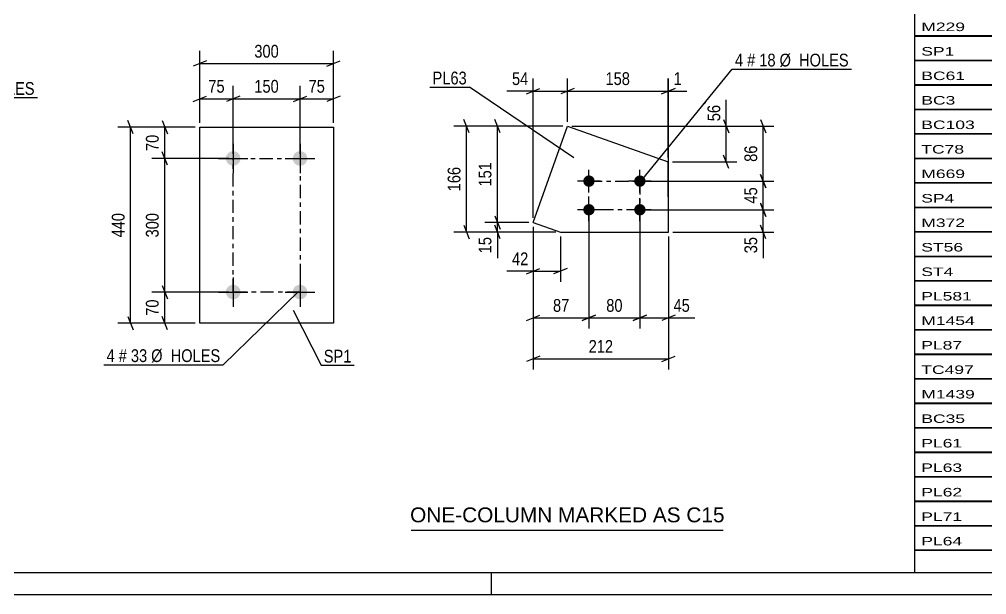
# Model space of a CAD drawing. Header units: millimetres. Extents: x 0 to 841, y 0 to 594.
# Drawn here: x 315 to 532.2, y 0 to 129.2 of the extents above; entities that cross this region are included whole.
import ezdxf

# ---------------------------------------------------------------- set-up
doc = ezdxf.new("R2010")
doc.units = ezdxf.units.MM
doc.linetypes.add('DXK_LINE_DOT3', pattern=[5.9187, 2.979, -0.9799, 0.9799, -0.9799])
doc.styles.add('Arial', font='arial.ttf', dxfattribs={"height": 0.2})
doc.styles.add('Arial Narrow', font='ARIALN.TTF', dxfattribs={"height": 0.2})

# ---------------------------------------------------------------- blocks, each defined once
blk = doc.blocks.new('Unknown-682348010-22620')
at = {"color": 5, "linetype": 'Continuous'}
for p, q in [((5, 5), (836, 5)), ((421, 0), (421, 5)), ((0, 0), (841, 0))]:
    blk.add_line(p, q, dxfattribs=at)
blk = doc.blocks.new('Part-682348010-26141 - 26140')
at = {"color": 2, "linetype": 'Continuous'}
for p, q in [((430.41, 83.59), (438.07, 105.2)), ((438.07, 105.2), (460.65, 97.19)), ((460.76, 81.44), (460.65, 97.19)), ((430.41, 83.59), (436.48, 81.44)), ((436.48, 81.44), (460.76, 81.44))]:
    blk.add_line(p, q, dxfattribs=at)
blk = doc.blocks.new('Bolt-682348010-26142 - 26140')
at = {"linetype": 'Continuous'}
for points in [[(441.62, 92.87, -1), (444.19, 92.87, -1)], [(453.05, 92.87, -1), (455.62, 92.87, -1)], [(441.62, 86.44, -1), (444.19, 86.44, -1)], [(453.05, 86.44, -1), (455.62, 86.44, -1)]]:
    blk.add_hatch(color=1, dxfattribs=at).paths.add_polyline_path(points)
at = {"color": 1, "linetype": 'Continuous'}
for p, q in [((442.9, 90.3), (442.9, 95.44)), ((454.33, 90.3), (454.33, 95.44)), ((445.48, 92.87), (440.33, 92.87)), ((456.9, 92.87), (451.76, 92.87)), ((442.9, 83.87), (442.9, 89.01)), ((454.33, 83.87), (454.33, 89.01)), ((445.48, 86.44), (440.33, 86.44)), ((456.9, 86.44), (451.76, 86.44))]:
    blk.add_line(p, q, dxfattribs=at)
blk = doc.blocks.new('Part-682348010-25975 - 25974')
at = {"color": 2, "linetype": 'Continuous'}
for p, q in [((355.55, 60.96), (355.55, 104.96)), ((355.55, 104.96), (385.55, 104.96)), ((385.55, 104.96), (385.55, 60.96)), ((385.55, 60.96), (355.55, 60.96))]:
    blk.add_line(p, q, dxfattribs=at)
blk = doc.blocks.new('Bolt-682348010-25976 - 25974')
at = {"linetype": 'Continuous'}
for points in [[(363.05, 99.61, -1), (363.05, 96.31, -1)], [(378.05, 99.61, -1), (378.05, 96.31, -1)], [(363.05, 69.61, -1), (363.05, 66.31, -1)], [(378.05, 69.61, -1), (378.05, 66.31, -1)]]:
    blk.add_hatch(color=1, dxfattribs=at).paths.add_polyline_path(points)
at = {"color": 1, "linetype": 'Continuous'}
for p, q in [((363.05, 101.26), (363.05, 94.66)), ((378.05, 101.26), (378.05, 94.66)), ((359.75, 97.96), (366.35, 97.96)), ((374.75, 97.96), (381.35, 97.96)), ((363.05, 71.26), (363.05, 64.66)), ((378.05, 71.26), (378.05, 64.66)), ((359.75, 67.96), (366.35, 67.96)), ((374.75, 67.96), (381.35, 67.96))]:
    blk.add_line(p, q, dxfattribs=at)
blk = doc.blocks.new('Rectangle-682348010-32318 - 26140')
at = {"color": 1, "linetype": 'DXK_LINE_DOT3'}
blk.add_lwpolyline([(442.9, 92.87), (454.33, 92.87), (454.33, 86.44), (442.9, 86.44), (442.9, 92.87)], close=True, dxfattribs=at)
blk = doc.blocks.new('Rectangle-682348010-32297 - 25974')
at = {"color": 1, "linetype": 'DXK_LINE_DOT3'}
blk.add_lwpolyline([(363.05, 97.96), (378.05, 97.96), (378.05, 67.96), (363.05, 67.96), (363.05, 97.96)], close=True, dxfattribs=at)
blk = doc.blocks.new('StraightDimension-682348010-32434 - 26140')
at = {"color": 7, "linetype": 'Continuous'}
for p, q in [((430.41, 84.59), (430.41, 115.95)), ((438.07, 106.2), (438.07, 115.95)), ((428.91, 112.5), (431.91, 113.7)), ((430.41, 113.1), (438.07, 113.1)), ((439.57, 113.7), (436.57, 112.5))]:
    blk.add_line(p, q, dxfattribs=at)
at = {"color": 0}
blk.add_wipeout([(429.88, 113.85), (429.88, 118.05), (425.03, 118.05), (425.03, 113.85)], dxfattribs=at)
at = {"color": 7, "linetype": 'Continuous'}
blk.add_line((430.41, 113.1), (424.5, 113.1), dxfattribs=at)
blk.add_line((430.41, 113.1), (424.5, 113.1), dxfattribs=at)
at = {"color": 3, "style": 'Arial Narrow'}
blk.add_text('54', height=2.863, dxfattribs=at).set_placement((425.63, 114.45))
blk = doc.blocks.new('StraightDimension-682348010-54427 - 26140')
at = {"color": 7, "linetype": 'Continuous'}
for p, q in [((481.41, 87.94), (482.61, 84.94)), ((455.33, 86.44), (484.41, 86.44)), ((482.01, 81.44), (482.01, 86.44)), ((482.61, 79.94), (481.41, 82.94)), ((461.76, 81.44), (484.41, 81.44))]:
    blk.add_line(p, q, dxfattribs=at)
at = {"color": 0}
blk.add_wipeout([(481.26, 80.91), (477.06, 80.91), (477.06, 76.06), (481.26, 76.06)], dxfattribs=at)
at = {"color": 7, "linetype": 'Continuous'}
blk.add_line((482.01, 81.44), (482.01, 75.53), dxfattribs=at)
blk.add_line((482.01, 81.44), (482.01, 75.53), dxfattribs=at)
at = {"color": 3, "style": 'Arial Narrow'}
blk.add_text('35', height=2.863, rotation=90.0002, dxfattribs=at).set_placement((480.66, 76.66))
blk = doc.blocks.new('StraightDimension-682348010-32432 - 26140')
at = {"color": 7, "linetype": 'Continuous'}
for p, q in [((460.65, 98.19), (460.65, 115.95)), ((460.76, 82.44), (460.76, 115.95)), ((459.15, 112.5), (462.15, 113.7)), ((462.26, 113.7), (459.26, 112.5)), ((460.65, 113.1), (460.76, 113.1))]:
    blk.add_line(p, q, dxfattribs=at)
at = {"color": 0}
blk.add_wipeout([(464.31, 113.85), (464.31, 118.05), (461.29, 118.05), (461.29, 113.85)], dxfattribs=at)
at = {"color": 7, "linetype": 'Continuous'}
blk.add_line((460.76, 113.1), (464.84, 113.1), dxfattribs=at)
blk.add_line((460.76, 113.1), (464.84, 113.1), dxfattribs=at)
at = {"color": 3, "style": 'Arial Narrow'}
blk.add_text('1', height=2.86, dxfattribs=at).set_placement((461.89, 114.45))
blk = doc.blocks.new('StraightDimension-682348010-32417 - 26140')
at = {"color": 7, "linetype": 'Continuous'}
for p, q in [((473.13, 106.7), (474.33, 103.7)), ((439.07, 105.2), (476.13, 105.2)), ((473.73, 97.19), (473.73, 105.2)), ((474.33, 95.69), (473.13, 98.69)), ((461.65, 97.19), (476.13, 97.19))]:
    blk.add_line(p, q, dxfattribs=at)
at = {"color": 0}
blk.add_wipeout([(472.98, 110.58), (468.78, 110.58), (468.78, 105.72), (472.98, 105.72)], dxfattribs=at)
at = {"color": 7, "linetype": 'Continuous'}
blk.add_line((473.73, 105.2), (473.73, 111.1), dxfattribs=at)
blk.add_line((473.73, 105.2), (473.73, 111.1), dxfattribs=at)
at = {"color": 3, "style": 'Arial Narrow'}
blk.add_text('56', height=2.863, rotation=90.0002, dxfattribs=at).set_placement((472.38, 106.32))
blk = doc.blocks.new('StraightDimension-682348010-32329 - 26140')
at = {"color": 7, "linetype": 'Continuous'}
for p, q in [((430.41, 82.59), (430.41, 50.56)), ((460.76, 80.44), (460.76, 50.56)), ((431.91, 53.56), (428.91, 52.36)), ((430.41, 52.96), (460.76, 52.96)), ((459.26, 52.36), (462.26, 53.56))]:
    blk.add_line(p, q, dxfattribs=at)
at = {"color": 0}
blk.add_wipeout([(448.93, 53.71), (448.93, 57.91), (442.24, 57.91), (442.24, 53.71)], dxfattribs=at)
at = {"color": 3, "style": 'Arial Narrow'}
blk.add_text('212', height=2.863, dxfattribs=at).set_placement((442.84, 54.31))
blk = doc.blocks.new('StraightDimension-682348010-32433 - 26140')
at = {"color": 7, "linetype": 'Continuous'}
for p, q in [((438.07, 106.2), (438.07, 115.95)), ((460.65, 98.19), (460.65, 115.95)), ((439.57, 113.7), (436.57, 112.5)), ((438.07, 113.1), (460.65, 113.1)), ((459.15, 112.5), (462.15, 113.7))]:
    blk.add_line(p, q, dxfattribs=at)
at = {"color": 0}
blk.add_wipeout([(452.7, 113.85), (452.7, 118.05), (446.02, 118.05), (446.02, 113.85)], dxfattribs=at)
at = {"color": 3, "style": 'Arial Narrow'}
blk.add_text('158', height=2.863, dxfattribs=at).set_placement((446.62, 114.45))
blk = doc.blocks.new('StraightDimension-682348010-32451 - 26140')
at = {"color": 7, "linetype": 'Continuous'}
for p, q in [((422.95, 103.7), (421.75, 106.7)), ((437.07, 105.2), (419.5, 105.2)), ((422.35, 83.59), (422.35, 105.2)), ((421.75, 85.09), (422.95, 82.09)), ((429.41, 83.59), (419.5, 83.59))]:
    blk.add_line(p, q, dxfattribs=at)
at = {"color": 0}
blk.add_wipeout([(421.6, 97.74), (417.4, 97.74), (417.4, 91.05), (421.6, 91.05)], dxfattribs=at)
at = {"color": 3, "style": 'Arial Narrow'}
blk.add_text('151', height=2.863, rotation=90.0002, dxfattribs=at).set_placement((421, 91.65))
blk = doc.blocks.new('StraightDimension-682348010-54470 - 26140')
at = {"color": 7, "linetype": 'Continuous'}
for p, q in [((442.9, 85.44), (442.9, 59.77)), ((430.41, 82.59), (430.41, 59.77)), ((428.91, 61.57), (431.91, 62.77)), ((430.41, 62.17), (442.9, 62.17)), ((444.4, 62.77), (441.4, 61.57))]:
    blk.add_line(p, q, dxfattribs=at)
at = {"color": 0}
blk.add_wipeout([(439.09, 62.92), (439.09, 67.12), (434.23, 67.12), (434.23, 62.92)], dxfattribs=at)
at = {"color": 3, "style": 'Arial Narrow'}
blk.add_text('87', height=2.863, dxfattribs=at).set_placement((434.83, 63.52))
blk = doc.blocks.new('StraightDimension-682348010-32452 - 26140')
at = {"color": 7, "linetype": 'Continuous'}
for p, q in [((421.75, 85.09), (422.95, 82.09)), ((429.41, 83.59), (419.5, 83.59)), ((422.95, 79.94), (421.75, 82.94)), ((422.35, 81.44), (422.35, 83.59)), ((435.48, 81.44), (419.5, 81.44))]:
    blk.add_line(p, q, dxfattribs=at)
at = {"color": 0}
blk.add_wipeout([(421.6, 80.91), (417.4, 80.91), (417.4, 76.06), (421.6, 76.06)], dxfattribs=at)
at = {"color": 7, "linetype": 'Continuous'}
blk.add_line((422.35, 81.44), (422.35, 75.53), dxfattribs=at)
blk.add_line((422.35, 81.44), (422.35, 75.53), dxfattribs=at)
at = {"color": 3, "style": 'Arial Narrow'}
blk.add_text('15', height=2.863, rotation=90.0002, dxfattribs=at).set_placement((421, 76.66))
blk = doc.blocks.new('StraightDimension-682348010-32462 - 26140')
at = {"color": 7, "linetype": 'Continuous'}
for p, q in [((416, 103.7), (414.8, 106.7)), ((437.07, 105.2), (412.55, 105.2)), ((415.4, 81.44), (415.4, 105.2)), ((414.8, 82.94), (416, 79.94)), ((435.48, 81.44), (412.55, 81.44))]:
    blk.add_line(p, q, dxfattribs=at)
at = {"color": 0}
blk.add_wipeout([(414.65, 96.66), (410.45, 96.66), (410.45, 89.98), (414.65, 89.98)], dxfattribs=at)
at = {"color": 3, "style": 'Arial Narrow'}
blk.add_text('166', height=2.863, rotation=90.0002, dxfattribs=at).set_placement((414.05, 90.58))
blk = doc.blocks.new('StraightDimension-682348010-54425 - 26140')
at = {"color": 7, "linetype": 'Continuous'}
for p, q in [((481.41, 106.7), (482.61, 103.7)), ((439.07, 105.2), (484.41, 105.2)), ((482.01, 92.87), (482.01, 105.2)), ((482.61, 91.37), (481.41, 94.37)), ((455.33, 92.87), (484.41, 92.87))]:
    blk.add_line(p, q, dxfattribs=at)
at = {"color": 0}
blk.add_wipeout([(481.26, 101.46), (477.06, 101.46), (477.06, 96.6), (481.26, 96.6)], dxfattribs=at)
at = {"color": 3, "style": 'Arial Narrow'}
blk.add_text('86', height=2.863, rotation=90.0002, dxfattribs=at).set_placement((480.66, 97.2))
blk = doc.blocks.new('StraightDimension-682348010-54426 - 26140')
at = {"color": 7, "linetype": 'Continuous'}
for p, q in [((481.41, 94.37), (482.61, 91.37)), ((455.33, 92.87), (484.41, 92.87)), ((482.01, 86.44), (482.01, 92.87)), ((482.61, 84.94), (481.41, 87.94)), ((455.33, 86.44), (484.41, 86.44))]:
    blk.add_line(p, q, dxfattribs=at)
at = {"color": 0}
blk.add_wipeout([(481.26, 92.08), (477.06, 92.08), (477.06, 87.23), (481.26, 87.23)], dxfattribs=at)
at = {"color": 3, "style": 'Arial Narrow'}
blk.add_text('45', height=2.863, rotation=90.0002, dxfattribs=at).set_placement((480.66, 87.83))
blk = doc.blocks.new('StraightDimension-682348010-54468 - 26140')
at = {"color": 7, "linetype": 'Continuous'}
for p, q in [((454.33, 85.44), (454.33, 59.77)), ((460.76, 80.44), (460.76, 59.77)), ((452.83, 61.57), (455.83, 62.77)), ((454.33, 62.17), (460.76, 62.17)), ((462.26, 62.77), (459.26, 61.57))]:
    blk.add_line(p, q, dxfattribs=at)
at = {"color": 0}
blk.add_wipeout([(466.14, 62.92), (466.14, 67.12), (461.29, 67.12), (461.29, 62.92)], dxfattribs=at)
at = {"color": 7, "linetype": 'Continuous'}
blk.add_line((460.76, 62.17), (466.67, 62.17), dxfattribs=at)
blk.add_line((460.76, 62.17), (466.67, 62.17), dxfattribs=at)
at = {"color": 3, "style": 'Arial Narrow'}
blk.add_text('45', height=2.863, dxfattribs=at).set_placement((461.89, 63.52))
blk = doc.blocks.new('StraightDimension-682348010-54469 - 26140')
at = {"color": 7, "linetype": 'Continuous'}
for p, q in [((442.9, 85.44), (442.9, 59.77)), ((454.33, 85.44), (454.33, 59.77)), ((441.4, 61.57), (444.4, 62.77)), ((442.9, 62.17), (454.33, 62.17)), ((455.83, 62.77), (452.83, 61.57))]:
    blk.add_line(p, q, dxfattribs=at)
at = {"color": 0}
blk.add_wipeout([(451.05, 62.92), (451.05, 67.12), (446.19, 67.12), (446.19, 62.92)], dxfattribs=at)
at = {"color": 3, "style": 'Arial Narrow'}
blk.add_text('80', height=2.863, dxfattribs=at).set_placement((446.79, 63.52))
blk = doc.blocks.new('StraightDimension-682348010-54533 - 26140')
at = {"color": 7, "linetype": 'Continuous'}
for p, q in [((430.41, 82.59), (430.41, 70.24)), ((436.48, 80.44), (436.48, 70.24)), ((428.91, 72.04), (431.91, 73.24)), ((430.41, 72.64), (436.48, 72.64)), ((437.98, 73.24), (434.98, 72.04))]:
    blk.add_line(p, q, dxfattribs=at)
at = {"color": 0}
blk.add_wipeout([(429.88, 73.39), (429.88, 77.59), (425.03, 77.59), (425.03, 73.39)], dxfattribs=at)
at = {"color": 7, "linetype": 'Continuous'}
blk.add_line((430.41, 72.64), (424.5, 72.64), dxfattribs=at)
blk.add_line((430.41, 72.64), (424.5, 72.64), dxfattribs=at)
at = {"color": 3, "style": 'Arial Narrow'}
blk.add_text('42', height=2.863, dxfattribs=at).set_placement((425.63, 73.99))
blk = doc.blocks.new('StraightDimension-682348010-26410 - 25974')
at = {"color": 7, "linetype": 'Continuous'}
for p, q in [((340.62, 103.46), (339.42, 106.46)), ((354.55, 104.96), (337.17, 104.96)), ((340.02, 60.96), (340.02, 104.96)), ((354.55, 60.96), (337.17, 60.96)), ((339.42, 62.46), (340.62, 59.46))]:
    blk.add_line(p, q, dxfattribs=at)
at = {"color": 0}
blk.add_wipeout([(339.27, 86.3), (335.07, 86.3), (335.07, 79.62), (339.27, 79.62)], dxfattribs=at)
at = {"color": 3, "style": 'Arial Narrow'}
blk.add_text('440', height=2.863, rotation=90.0002, dxfattribs=at).set_placement((338.67, 80.22))
blk = doc.blocks.new('StraightDimension-682348010-26399 - 25974')
at = {"color": 7, "linetype": 'Continuous'}
for p, q in [((362.05, 97.96), (344.82, 97.96)), ((348.27, 96.46), (347.07, 99.46)), ((347.67, 67.96), (347.67, 97.96)), ((362.05, 67.96), (344.82, 67.96)), ((347.07, 69.46), (348.27, 66.46))]:
    blk.add_line(p, q, dxfattribs=at)
at = {"color": 0}
blk.add_wipeout([(346.92, 86.3), (342.72, 86.3), (342.72, 79.62), (346.92, 79.62)], dxfattribs=at)
at = {"color": 3, "style": 'Arial Narrow'}
blk.add_text('300', height=2.863, rotation=90.0002, dxfattribs=at).set_placement((346.32, 80.22))
blk = doc.blocks.new('StraightDimension-682348010-26398 - 25974')
at = {"color": 7, "linetype": 'Continuous'}
for p, q in [((347.07, 106.46), (348.27, 103.46)), ((354.55, 104.96), (344.82, 104.96)), ((347.67, 97.96), (347.67, 104.96)), ((362.05, 97.96), (344.82, 97.96)), ((348.27, 96.46), (347.07, 99.46))]:
    blk.add_line(p, q, dxfattribs=at)
at = {"color": 0}
blk.add_wipeout([(346.92, 103.89), (342.72, 103.89), (342.72, 99.03), (346.92, 99.03)], dxfattribs=at)
at = {"color": 3, "style": 'Arial Narrow'}
blk.add_text('70', height=2.863, rotation=90.0002, dxfattribs=at).set_placement((346.32, 99.63))
blk = doc.blocks.new('StraightDimension-682348010-26400 - 25974')
at = {"color": 7, "linetype": 'Continuous'}
for p, q in [((362.05, 67.96), (344.82, 67.96)), ((347.07, 69.46), (348.27, 66.46)), ((347.67, 60.96), (347.67, 67.96)), ((354.55, 60.96), (344.82, 60.96)), ((348.27, 59.46), (347.07, 62.46))]:
    blk.add_line(p, q, dxfattribs=at)
at = {"color": 0}
blk.add_wipeout([(346.92, 66.89), (342.72, 66.89), (342.72, 62.03), (346.92, 62.03)], dxfattribs=at)
at = {"color": 3, "style": 'Arial Narrow'}
blk.add_text('70', height=2.863, rotation=90.0002, dxfattribs=at).set_placement((346.32, 62.63))
blk = doc.blocks.new('StraightDimension-682348010-26414 - 25974')
at = {"color": 7, "linetype": 'Continuous'}
for p, q in [((378.05, 98.96), (378.05, 114.23)), ((385.55, 105.96), (385.55, 114.23)), ((376.55, 110.78), (379.55, 111.98)), ((378.05, 111.38), (385.55, 111.38)), ((387.05, 111.98), (384.05, 110.78))]:
    blk.add_line(p, q, dxfattribs=at)
at = {"color": 0}
blk.add_wipeout([(384.22, 112.13), (384.22, 116.33), (379.37, 116.33), (379.37, 112.13)], dxfattribs=at)
at = {"color": 3, "style": 'Arial Narrow'}
blk.add_text('75', height=2.863, dxfattribs=at).set_placement((379.97, 112.73))
blk = doc.blocks.new('StraightDimension-682348010-26415 - 25974')
at = {"color": 7, "linetype": 'Continuous'}
for p, q in [((363.05, 98.96), (363.05, 114.23)), ((378.05, 98.96), (378.05, 114.23)), ((364.55, 111.98), (361.55, 110.78)), ((363.05, 111.38), (378.05, 111.38)), ((376.55, 110.78), (379.55, 111.98))]:
    blk.add_line(p, q, dxfattribs=at)
at = {"color": 0}
blk.add_wipeout([(373.89, 112.13), (373.89, 116.33), (367.2, 116.33), (367.2, 112.13)], dxfattribs=at)
at = {"color": 3, "style": 'Arial Narrow'}
blk.add_text('150', height=2.863, dxfattribs=at).set_placement((367.8, 112.73))
blk = doc.blocks.new('StraightDimension-682348010-26416 - 25974')
at = {"color": 7, "linetype": 'Continuous'}
for p, q in [((355.55, 105.96), (355.55, 114.23)), ((363.05, 98.96), (363.05, 114.23)), ((354.05, 110.78), (357.05, 111.98)), ((355.55, 111.38), (363.05, 111.38)), ((364.55, 111.98), (361.55, 110.78))]:
    blk.add_line(p, q, dxfattribs=at)
at = {"color": 0}
blk.add_wipeout([(361.72, 112.13), (361.72, 116.33), (356.87, 116.33), (356.87, 112.13)], dxfattribs=at)
at = {"color": 3, "style": 'Arial Narrow'}
blk.add_text('75', height=2.863, dxfattribs=at).set_placement((357.47, 112.73))
blk = doc.blocks.new('StraightDimension-682348010-26426 - 25974')
at = {"color": 7, "linetype": 'Continuous'}
for p, q in [((355.55, 105.96), (355.55, 122.1)), ((385.55, 105.96), (385.55, 122.1)), ((357.05, 119.85), (354.05, 118.65)), ((384.05, 118.65), (387.05, 119.85)), ((355.55, 119.25), (385.55, 119.25))]:
    blk.add_line(p, q, dxfattribs=at)
at = {"color": 0}
blk.add_wipeout([(373.89, 120), (373.89, 124.2), (367.2, 124.2), (367.2, 120)], dxfattribs=at)
at = {"color": 3, "style": 'Arial Narrow'}
blk.add_text('300', height=2.863, dxfattribs=at).set_placement((367.8, 120.6))
blk = doc.blocks.new('Unknown-682348010-54981')
at = {"color": 7, "linetype": 'Continuous'}
for p, q in [((516, 185.25), (676, 185.25)), ((516, 174), (516, 185.25)), ((676, 185.25), (676, 174)), ((516, 174), (676, 174)), ((516, 174), (516, 169)), ((676, 174), (676, 169)), ((516, 169), (676, 169)), ((516, 169), (516, 164)), ((540, 169), (540, 164)), ((575.5, 169), (575.5, 164)), ((601.5, 169), (601.5, 164)), ((614.5, 169), (614.5, 164)), ((632, 169), (632, 164)), ((654, 169), (654, 164)), ((676, 169), (676, 164)), ((516, 164), (676, 164)), ((516, 163.95), (516, 158.55)), ((516, 163.95), (676, 163.95)), ((540, 164), (540, 158.5)), ((575.5, 164), (575.5, 158.5)), ((601.5, 164), (601.5, 158.5)), ((614.5, 164), (614.5, 158.5)), ((632, 164), (632, 158.5)), ((654, 164), (654, 158.5)), ((676, 163.95), (676, 158.55)), ((516, 158.55), (676, 158.55)), ((540, 158.5), (540, 153)), ((575.5, 158.5), (575.5, 153)), ((601.5, 158.5), (601.5, 153)), ((614.5, 158.5), (614.5, 153)), ((632, 158.5), (632, 153)), ((654, 158.5), (654, 153)), ((516, 158.45), (516, 153.05)), ((516, 158.45), (676, 158.45)), ((676, 158.45), (676, 153.05)), ((516, 153.05), (676, 153.05)), ((516, 152.95), (516, 147.55)), ((516, 152.95), (676, 152.95)), ((540, 153), (540, 147.5)), ((575.5, 153), (575.5, 147.5)), ((601.5, 153), (601.5, 147.5)), ((614.5, 153), (614.5, 147.5)), ((632, 153), (632, 147.5)), ((654, 153), (654, 147.5)), ((676, 152.95), (676, 147.55)), ((516, 147.55), (676, 147.55)), ((516, 147.45), (516, 142.05)), ((516, 147.45), (676, 147.45)), ((540, 147.5), (540, 142)), ((575.5, 147.5), (575.5, 142)), ((601.5, 147.5), (601.5, 142)), ((614.5, 147.5), (614.5, 142)), ((632, 147.5), (632, 142)), ((654, 147.5), (654, 142)), ((676, 147.45), (676, 142.05)), ((516, 142.05), (676, 142.05)), ((516, 141.95), (516, 136.55)), ((516, 141.95), (676, 141.95)), ((540, 142), (540, 136.5)), ((575.5, 142), (575.5, 136.5)), ((601.5, 142), (601.5, 136.5)), ((614.5, 142), (614.5, 136.5)), ((632, 142), (632, 136.5)), ((654, 142), (654, 136.5)), ((676, 141.95), (676, 136.55)), ((516, 136.55), (676, 136.55)), ((516, 136.45), (516, 131.05)), ((516, 136.45), (676, 136.45)), ((540, 136.5), (540, 131)), ((575.5, 136.5), (575.5, 131)), ((601.5, 136.5), (601.5, 131)), ((614.5, 136.5), (614.5, 131)), ((632, 136.5), (632, 131)), ((654, 136.5), (654, 131)), ((676, 136.45), (676, 131.05)), ((516, 131.05), (676, 131.05)), ((516, 130.95), (516, 125.55)), ((516, 130.95), (676, 130.95)), ((540, 131), (540, 125.5)), ((575.5, 131), (575.5, 125.5)), ((601.5, 131), (601.5, 125.5)), ((614.5, 131), (614.5, 125.5)), ((632, 131), (632, 125.5)), ((654, 131), (654, 125.5)), ((676, 130.95), (676, 125.55)), ((516, 125.55), (676, 125.55)), ((516, 125.45), (516, 120.05)), ((516, 125.45), (676, 125.45)), ((540, 125.5), (540, 120)), ((575.5, 125.5), (575.5, 120)), ((601.5, 125.5), (601.5, 120)), ((614.5, 125.5), (614.5, 120)), ((632, 125.5), (632, 120)), ((654, 125.5), (654, 120)), ((676, 125.45), (676, 120.05)), ((516, 120.05), (676, 120.05)), ((516, 119.95), (516, 114.55)), ((516, 119.95), (676, 119.95)), ((540, 120), (540, 114.5)), ((575.5, 120), (575.5, 114.5)), ((601.5, 120), (601.5, 114.5)), ((614.5, 120), (614.5, 114.5)), ((632, 120), (632, 114.5)), ((654, 120), (654, 114.5)), ((676, 119.95), (676, 114.55)), ((516, 114.55), (676, 114.55)), ((516, 114.45), (516, 109.05)), ((516, 114.45), (676, 114.45)), ((540, 114.5), (540, 109)), ((575.5, 114.5), (575.5, 109)), ((601.5, 114.5), (601.5, 109)), ((614.5, 114.5), (614.5, 109)), ((632, 114.5), (632, 109)), ((654, 114.5), (654, 109)), ((676, 114.45), (676, 109.05)), ((516, 109.05), (676, 109.05)), ((516, 108.95), (516, 103.55)), ((516, 108.95), (676, 108.95)), ((540, 109), (540, 103.5)), ((575.5, 109), (575.5, 103.5)), ((601.5, 109), (601.5, 103.5)), ((614.5, 109), (614.5, 103.5)), ((632, 109), (632, 103.5)), ((654, 109), (654, 103.5)), ((676, 108.95), (676, 103.55)), ((516, 103.55), (676, 103.55)), ((516, 103.45), (516, 98.05)), ((516, 103.45), (676, 103.45)), ((540, 103.5), (540, 98)), ((575.5, 103.5), (575.5, 98)), ((601.5, 103.5), (601.5, 98)), ((614.5, 103.5), (614.5, 98)), ((632, 103.5), (632, 98)), ((654, 103.5), (654, 98)), ((676, 103.45), (676, 98.05)), ((516, 98.05), (676, 98.05)), ((516, 97.95), (516, 92.55)), ((516, 97.95), (676, 97.95)), ((540, 98), (540, 92.5)), ((575.5, 98), (575.5, 92.5)), ((601.5, 98), (601.5, 92.5)), ((614.5, 98), (614.5, 92.5)), ((632, 98), (632, 92.5)), ((654, 98), (654, 92.5)), ((676, 97.95), (676, 92.55)), ((516, 92.55), (676, 92.55)), ((516, 92.45), (516, 87.05)), ((516, 92.45), (676, 92.45)), ((540, 92.5), (540, 87)), ((575.5, 92.5), (575.5, 87)), ((601.5, 92.5), (601.5, 87)), ((614.5, 92.5), (614.5, 87)), ((632, 92.5), (632, 87)), ((654, 92.5), (654, 87)), ((676, 92.45), (676, 87.05)), ((516, 87.05), (676, 87.05)), ((516, 86.95), (516, 81.55)), ((516, 86.95), (676, 86.95)), ((540, 87), (540, 81.5)), ((575.5, 87), (575.5, 81.5)), ((601.5, 87), (601.5, 81.5)), ((614.5, 87), (614.5, 81.5)), ((632, 87), (632, 81.5)), ((654, 87), (654, 81.5)), ((676, 86.95), (676, 81.55)), ((516, 81.55), (676, 81.55)), ((516, 81.45), (516, 76.05)), ((516, 81.45), (676, 81.45)), ((540, 81.5), (540, 76)), ((575.5, 81.5), (575.5, 76)), ((601.5, 81.5), (601.5, 76)), ((614.5, 81.5), (614.5, 76)), ((632, 81.5), (632, 76)), ((654, 81.5), (654, 76)), ((676, 81.45), (676, 76.05)), ((516, 76.05), (676, 76.05)), ((540, 76), (540, 70.5)), ((575.5, 76), (575.5, 70.5)), ((601.5, 76), (601.5, 70.5)), ((614.5, 76), (614.5, 70.5)), ((632, 76), (632, 70.5)), ((654, 76), (654, 70.5)), ((516, 75.95), (516, 70.55)), ((516, 75.95), (676, 75.95)), ((676, 75.95), (676, 70.55)), ((516, 70.55), (676, 70.55)), ((516, 70.45), (516, 65.05)), ((516, 70.45), (676, 70.45)), ((540, 70.5), (540, 65)), ((575.5, 70.5), (575.5, 65)), ((601.5, 70.5), (601.5, 65)), ((614.5, 70.5), (614.5, 65)), ((632, 70.5), (632, 65)), ((654, 70.5), (654, 65)), ((676, 70.45), (676, 65.05)), ((516, 65.05), (676, 65.05)), ((516, 64.95), (516, 59.55)), ((516, 64.95), (676, 64.95)), ((540, 65), (540, 59.5)), ((575.5, 65), (575.5, 59.5)), ((601.5, 65), (601.5, 59.5)), ((614.5, 65), (614.5, 59.5)), ((632, 65), (632, 59.5)), ((654, 65), (654, 59.5)), ((676, 64.95), (676, 59.55)), ((516, 59.55), (676, 59.55)), ((516, 59.45), (516, 54.05)), ((516, 59.45), (676, 59.45)), ((540, 59.5), (540, 54)), ((575.5, 59.5), (575.5, 54)), ((601.5, 59.5), (601.5, 54)), ((614.5, 59.5), (614.5, 54)), ((632, 59.5), (632, 54)), ((654, 59.5), (654, 54)), ((676, 59.45), (676, 54.05)), ((516, 54.05), (676, 54.05)), ((516, 53.95), (516, 48.55)), ((516, 53.95), (676, 53.95)), ((540, 54), (540, 48.5)), ((575.5, 54), (575.5, 48.5)), ((601.5, 54), (601.5, 48.5)), ((614.5, 54), (614.5, 48.5)), ((632, 54), (632, 48.5)), ((654, 54), (654, 48.5)), ((676, 53.95), (676, 48.55)), ((516, 48.55), (676, 48.55)), ((516, 48.45), (516, 43.05)), ((516, 48.45), (676, 48.45)), ((540, 48.5), (540, 43)), ((575.5, 48.5), (575.5, 43)), ((601.5, 48.5), (601.5, 43)), ((614.5, 48.5), (614.5, 43)), ((632, 48.5), (632, 43)), ((654, 48.5), (654, 43)), ((676, 48.45), (676, 43.05)), ((516, 43.05), (676, 43.05)), ((516, 42.95), (516, 37.55)), ((516, 42.95), (676, 42.95)), ((540, 43), (540, 37.5)), ((575.5, 43), (575.5, 37.5)), ((601.5, 43), (601.5, 37.5)), ((614.5, 43), (614.5, 37.5)), ((632, 43), (632, 37.5)), ((654, 43), (654, 37.5)), ((676, 42.95), (676, 37.55)), ((516, 37.55), (676, 37.55)), ((516, 37.45), (516, 32.05)), ((516, 37.45), (676, 37.45)), ((540, 37.5), (540, 32)), ((575.5, 37.5), (575.5, 32)), ((601.5, 37.5), (601.5, 32)), ((614.5, 37.5), (614.5, 32)), ((632, 37.5), (632, 32)), ((654, 37.5), (654, 32)), ((676, 37.45), (676, 32.05)), ((516, 32.05), (676, 32.05)), ((516, 31.95), (516, 26.55)), ((516, 31.95), (676, 31.95)), ((540, 32), (540, 26.5)), ((575.5, 32), (575.5, 26.5)), ((601.5, 32), (601.5, 26.5)), ((614.5, 32), (614.5, 26.5)), ((632, 32), (632, 26.5)), ((654, 32), (654, 26.5)), ((676, 31.95), (676, 26.55)), ((516, 26.55), (676, 26.55)), ((516, 26.45), (516, 21.05)), ((516, 26.45), (676, 26.45)), ((540, 26.5), (540, 21)), ((575.5, 26.5), (575.5, 21)), ((601.5, 26.5), (601.5, 21)), ((614.5, 26.5), (614.5, 21)), ((632, 26.5), (632, 21)), ((654, 26.5), (654, 21)), ((676, 26.45), (676, 21.05)), ((516, 21.05), (676, 21.05)), ((516, 20.95), (516, 15.55)), ((516, 20.95), (676, 20.95)), ((540, 21), (540, 15.5)), ((575.5, 21), (575.5, 15.5)), ((601.5, 21), (601.5, 15.5)), ((614.5, 21), (614.5, 15.5)), ((632, 21), (632, 15.5)), ((654, 21), (654, 15.5)), ((676, 20.95), (676, 15.55)), ((516, 15.55), (676, 15.55)), ((516, 15.45), (516, 10.05)), ((516, 15.45), (676, 15.45)), ((540, 15.5), (540, 10)), ((575.5, 15.5), (575.5, 10)), ((601.5, 15.5), (601.5, 10)), ((614.5, 15.5), (614.5, 10)), ((632, 15.5), (632, 10)), ((654, 15.5), (654, 10)), ((676, 15.45), (676, 10.05)), ((516, 10.05), (676, 10.05)), ((516, 10), (676, 10)), ((516, 10), (516, 5)), ((632, 10), (632, 5)), ((654, 10), (654, 5)), ((676, 10), (676, 5)), ((516, 5), (676, 5))]:
    blk.add_line(p, q, dxfattribs=at)
at = {"color": 7, "style": 'Arial Narrow'}
for s, height, width, p in [('GENERAL NOTES & WELD DETAILS :', 2.8633, 1.4, (517.15, 177.56)), ('REFER TYP DRAWING TYP-01', 1.9089, 1.6, (600.7, 177.66)), ("MATERIAL LIST FOR ASSEMBLY MK'D", 1.9089, 1.6, (517.15, 170.06)), ('C15', 1.909, 1.794707, (612.2, 169.97)), ('1', 1.91, 1.794707, (638.08, 170.06)), ('No. Required', 1.9089, 1.6, (647.41, 170.06)), ('Mark', 1.909, 1.7, (517.34, 165)), ('Profile', 1.909, 1.7, (550.41, 165)), ('Material', 1.909, 1.7, (580.54, 165.06)), ('No.', 1.909, 1.7, (605.5, 165.06)), ('Length', 1.909, 1.7, (616, 165.06)), ('Area', 1.909, 1.7, (638.5, 165.06)), ('Weight', 1.909, 1.7, (658, 165.06))]:
    blk.add_text(s, height=height, dxfattribs=dict(at, width=width)).set_placement(p)
at = {"color": 7, "linetype": 'Continuous', "style": 'Arial Narrow'}
for s, height, width, p in [('C15', 1.909, 1.794707, (517.5, 159.56)), ('SHS500*20', 1.909, 1.794707, (542, 159.56)), ('E350', 1.909, 1.794707, (581.74, 159.56)), ('1', 1.91, 1.794707, (605.86, 159.56)), ('8291', 1.909, 1.794707, (618.58, 159.56)), ('16.6', 1.909, 1.794707, (640.13, 159.56)), ('2499.2', 1.909, 1.794707, (656.77, 159.56)), ('BP6', 1.909, 1.794707, (517.5, 154.06)), ('PL25*800', 1.909, 1.794707, (542, 154.06)), ('E350', 1.909, 1.794707, (581.74, 154.06)), ('1', 1.91, 1.794707, (605.86, 154.06)), ('800', 1.909, 1.794707, (620.77, 154.06)), ('1.3', 1.909, 1.794707, (642.32, 154.06)), ('116.8', 1.909, 1.794707, (658.96, 154.06)), ('TC14', 1.909, 1.794707, (517.5, 148.56)), ('RHS300*200*12', 1.9089, 1.794707, (542, 148.56)), ('E350', 1.909, 1.794707, (581.74, 148.56)), ('1', 1.91, 1.794707, (605.86, 148.56)), ('1077', 1.909, 1.794707, (618.58, 148.56)), ('1.1', 1.909, 1.794707, (642.32, 148.56)), ('96.6', 1.909, 1.794707, (661.14, 148.56)), ('TC139', 1.909, 1.794707, (517.5, 143.06)), ('RHS300*200*12', 1.9089, 1.794707, (542, 143.06)), ('E350', 1.909, 1.794707, (581.74, 143.06)), ('1', 1.91, 1.794707, (605.86, 143.06)), ('1073', 1.909, 1.794707, (618.58, 143.06)), ('1.1', 1.909, 1.794707, (642.32, 143.06)), ('96.2', 1.909, 1.794707, (661.14, 143.06)), ('SP2', 1.909, 1.794707, (517.5, 137.56)), ('PL25*440', 1.909, 1.794707, (542, 137.56)), ('E350', 1.909, 1.794707, (581.74, 137.56)), ('2', 1.91, 1.794707, (605.86, 137.56)), ('540', 1.909, 1.794707, (620.77, 137.56)), ('0.5', 1.909, 1.794707, (642.32, 137.56)), ('93.3', 1.909, 1.794707, (661.14, 137.56)), ('M371', 1.909, 1.794707, (517.5, 132.06)), ('SHS100*6', 1.909, 1.794707, (542, 132.06)), ('E350', 1.909, 1.794707, (581.74, 132.06)), ('1', 1.91, 1.794707, (605.86, 132.06)), ('4240', 1.909, 1.794707, (618.58, 132.06)), ('1.7', 1.909, 1.794707, (642.32, 132.06)), ('73.1', 1.909, 1.794707, (661.14, 132.06)), ('M229', 1.909, 1.794707, (517.5, 126.56)), ('SHS100*6', 1.909, 1.794707, (542, 126.56)), ('E350', 1.909, 1.794707, (581.74, 126.56)), ('1', 1.91, 1.794707, (605.86, 126.56)), ('3466', 1.909, 1.794707, (618.58, 126.56)), ('1.3', 1.909, 1.794707, (642.32, 126.56)), ('59.2', 1.909, 1.794707, (661.14, 126.56)), ('SP1', 1.909, 1.794707, (517.5, 121.06)), ('PL25*300', 1.909, 1.794707, (542, 121.06)), ('E350', 1.909, 1.794707, (581.74, 121.06)), ('2', 1.91, 1.794707, (605.86, 121.06)), ('440', 1.909, 1.794707, (620.77, 121.06)), ('0.3', 1.909, 1.794707, (642.32, 121.06)), ('51.8', 1.909, 1.794707, (661.14, 121.06)), ('BC61', 1.909, 1.794707, (517.5, 115.56)), ('SHS132*6', 1.909, 1.794707, (542, 115.56)), ('E350', 1.909, 1.794707, (581.74, 115.56)), ('1', 1.91, 1.794707, (605.86, 115.56)), ('1964', 1.909, 1.794707, (618.58, 115.56)), ('1.0', 1.909, 1.794707, (642.32, 115.56)), ('45.4', 1.909, 1.794707, (661.14, 115.56)), ('BC3', 1.909, 1.794707, (517.5, 110.06)), ('RHS300*200*12', 1.9089, 1.794707, (542, 110.06)), ('E350', 1.909, 1.794707, (581.74, 110.06)), ('1', 1.91, 1.794707, (605.86, 110.06)), ('476', 1.909, 1.794707, (620.77, 110.06)), ('0.5', 1.909, 1.794707, (642.32, 110.06)), ('42.7', 1.909, 1.794707, (661.14, 110.06)), ('BC103', 1.909, 1.794707, (517.5, 104.56)), ('RHS300*200*12', 1.9089, 1.794707, (542, 104.56)), ('E350', 1.909, 1.794707, (581.74, 104.56)), ('1', 1.91, 1.794707, (605.86, 104.56)), ('474', 1.909, 1.794707, (620.77, 104.56)), ('0.5', 1.909, 1.794707, (642.32, 104.56)), ('42.5', 1.909, 1.794707, (661.14, 104.56)), ('TC78', 1.909, 1.794707, (517.5, 99.06)), ('SHS100*6', 1.909, 1.794707, (542, 99.06)), ('E350', 1.909, 1.794707, (581.74, 99.06)), ('1', 1.91, 1.794707, (605.86, 99.06)), ('2005', 1.909, 1.794707, (618.58, 99.06)), ('0.8', 1.909, 1.794707, (642.32, 99.06)), ('33.9', 1.909, 1.794707, (661.14, 99.06)), ('M669', 1.909, 1.794707, (517.5, 93.56)), ('SHS100*6', 1.909, 1.794707, (542, 93.56)), ('E350', 1.909, 1.794707, (581.74, 93.56)), ('1', 1.91, 1.794707, (605.86, 93.56)), ('1549', 1.909, 1.794707, (618.58, 93.56)), ('0.6', 1.909, 1.794707, (642.32, 93.56)), ('26.6', 1.909, 1.794707, (661.14, 93.56)), ('SP4', 1.909, 1.794707, (517.5, 88.06)), ('PL16*325', 1.909, 1.794707, (542, 88.06)), ('E350', 1.909, 1.794707, (581.74, 88.06)), ('2', 1.91, 1.794707, (605.86, 88.06)), ('325', 1.909, 1.794707, (620.77, 88.06)), ('0.2', 1.909, 1.794707, (642.32, 88.06)), ('26.5', 1.909, 1.794707, (661.14, 88.06)), ('M372', 1.909, 1.794707, (517.5, 82.56)), ('SHS100*6', 1.909, 1.794707, (542, 82.56)), ('E350', 1.909, 1.794707, (581.74, 82.56)), ('1', 1.91, 1.794707, (605.86, 82.56)), ('1518', 1.909, 1.794707, (618.58, 82.56)), ('0.6', 1.909, 1.794707, (642.32, 82.56)), ('25.7', 1.909, 1.794707, (661.14, 82.56)), ('ST56', 1.909, 1.794707, (517.5, 77.06)), ('PL25*150', 1.909, 1.794707, (542, 77.06)), ('E350', 1.909, 1.794707, (581.74, 77.06)), ('8', 1.91, 1.794707, (605.86, 77.06)), ('150', 1.909, 1.794707, (620.77, 77.06)), ('0.0', 1.909, 1.794707, (642.32, 77.06)), ('21.7', 1.909, 1.794707, (661.14, 77.06)), ('ST4', 1.909, 1.794707, (517.5, 71.56)), ('PL12*120', 1.909, 1.794707, (542, 71.56)), ('E350', 1.909, 1.794707, (581.74, 71.56)), ('32', 1.909, 1.794707, (604.76, 71.56)), ('120', 1.909, 1.794707, (620.77, 71.56)), ('0.0', 1.909, 1.794707, (642.32, 71.56)), ('21.4', 1.909, 1.794707, (661.14, 71.56)), ('PL581', 1.909, 1.794707, (517.5, 66.06)), ('PL12*300', 1.909, 1.794707, (542, 66.06)), ('E350', 1.909, 1.794707, (581.74, 66.06)), ('2', 1.91, 1.794707, (605.86, 66.06)), ('310', 1.909, 1.794707, (620.77, 66.06)), ('0.2', 1.909, 1.794707, (642.32, 66.06)), ('17.5', 1.909, 1.794707, (661.14, 66.06)), ('M1454', 1.909, 1.794707, (517.5, 60.56)), ('RHS100*100*6', 1.9089, 1.794707, (542, 60.56)), ('E350', 1.909, 1.794707, (581.74, 60.56)), ('2', 1.91, 1.794707, (605.86, 60.56)), ('366', 1.909, 1.794707, (620.77, 60.56)), ('0.1', 1.909, 1.794707, (642.32, 60.56)), ('13.0', 1.909, 1.794707, (661.14, 60.56)), ('PL87', 1.909, 1.794707, (517.5, 55.06)), ('PL6*490', 1.909, 1.794707, (542, 55.06)), ('E350', 1.909, 1.794707, (581.74, 55.06)), ('1', 1.91, 1.794707, (605.86, 55.06)), ('490', 1.909, 1.794707, (620.77, 55.06)), ('0.5', 1.909, 1.794707, (642.32, 55.06)), ('11.3', 1.909, 1.794707, (661.14, 55.06)), ('TC497', 1.909, 1.794707, (517.5, 49.56)), ('SHS100*8', 1.909, 1.794707, (542, 49.56)), ('E350', 1.909, 1.794707, (581.74, 49.56)), ('1', 1.91, 1.794707, (605.86, 49.56)), ('420', 1.909, 1.794707, (620.77, 49.56)), ('0.2', 1.909, 1.794707, (642.32, 49.56)), ('9.3', 1.909, 1.794707, (663.33, 49.56)), ('M1439', 1.909, 1.794707, (517.5, 44.06)), ('RHS100*100*6', 1.9089, 1.794707, (542, 44.06)), ('E350', 1.909, 1.794707, (581.74, 44.06)), ('1', 1.91, 1.794707, (605.86, 44.06)), ('390', 1.909, 1.794707, (620.77, 44.06)), ('0.2', 1.909, 1.794707, (642.32, 44.06)), ('6.9', 1.909, 1.794707, (663.33, 44.06)), ('BC35', 1.909, 1.794707, (517.5, 38.56)), ('SHS132*6', 1.909, 1.794707, (542, 38.56)), ('E350', 1.909, 1.794707, (581.74, 38.56)), ('1', 1.91, 1.794707, (605.86, 38.56)), ('300', 1.909, 1.794707, (620.77, 38.56)), ('0.1', 1.909, 1.794707, (642.32, 38.56)), ('6.6', 1.909, 1.794707, (663.33, 38.56)), ('PL61', 1.909, 1.794707, (517.5, 33.06)), ('PL12*170', 1.909, 1.794707, (542, 33.06)), ('E350', 1.909, 1.794707, (581.74, 33.06)), ('1', 1.91, 1.794707, (605.86, 33.06)), ('206', 1.909, 1.794707, (620.77, 33.06)), ('0.1', 1.909, 1.794707, (642.32, 33.06)), ('2.6', 1.909, 1.794707, (663.33, 33.06)), ('PL63', 1.909, 1.794707, (517.5, 27.56)), ('PL12*166', 1.909, 1.794707, (542, 27.56)), ('E350', 1.909, 1.794707, (581.74, 27.56)), ('1', 1.91, 1.794707, (605.86, 27.56)), ('212', 1.909, 1.794707, (620.77, 27.56)), ('0.1', 1.909, 1.794707, (642.32, 27.56)), ('2.5', 1.909, 1.794707, (663.33, 27.56)), ('PL62', 1.909, 1.794707, (517.5, 22.06)), ('PL10*120', 1.909, 1.794707, (542, 22.06)), ('E350', 1.909, 1.794707, (581.74, 22.06)), ('1', 1.91, 1.794707, (605.86, 22.06)), ('167', 1.909, 1.794707, (620.77, 22.06)), ('0.0', 1.909, 1.794707, (642.32, 22.06)), ('1.6', 1.909, 1.794707, (663.33, 22.06)), ('PL71', 1.909, 1.794707, (517.5, 16.56)), ('PL8*152', 1.909, 1.794707, (542, 16.56)), ('E350', 1.909, 1.794707, (581.74, 16.56)), ('1', 1.91, 1.794707, (605.86, 16.56)), ('167', 1.909, 1.794707, (620.77, 16.56)), ('0.1', 1.909, 1.794707, (642.32, 16.56)), ('1.6', 1.909, 1.794707, (663.33, 16.56)), ('PL64', 1.909, 1.794707, (517.5, 11.06)), ('PL10*120', 1.909, 1.794707, (542, 11.06)), ('E350', 1.909, 1.794707, (581.74, 11.06)), ('1', 1.91, 1.794707, (605.86, 11.06)), ('160', 1.909, 1.794707, (620.77, 11.06)), ('0.0', 1.909, 1.794707, (642.32, 11.06)), ('1.5', 1.909, 1.794707, (663.33, 11.06)), ('Total', 1.909, 1.7, (618.33, 6.5)), ('31.9', 1.909, 1.794707, (639.64, 6.5)), ('3446.8', 1.909, 1.794707, (656.77, 6.5))]:
    blk.add_text(s, height=height, dxfattribs=dict(at, width=width)).set_placement(p)
blk = doc.blocks.new('Unknown-682348010-54982')
at = {"color": 7, "linetype": 'Continuous'}
blk.add_line((403, 14.5), (473, 14.5), dxfattribs=at)
at = {"color": 7, "style": 'Arial'}
blk.add_text('ONE-COLUMN MARKED AS C15', height=3.3428, dxfattribs=at).set_placement((402.76, 16.25))
blk = doc.blocks.new('Mark-682348010-32468 - 26140')
at = {"color": 0}
blk.add_wipeout([(477.51, 118.62), (477.51, 121.62), (475.68, 121.62), (475.68, 118.62)], dxfattribs=at)
blk.add_wipeout([(477.51, 118.62), (477.51, 121.62), (475.68, 121.62), (475.68, 118.62)], dxfattribs=at)
at = {"color": 7, "linetype": 'Continuous'}
blk.add_line((454.72, 93.01), (475.08, 118.02), dxfattribs=at)
at = {"color": 0}
blk.add_wipeout([(480.24, 118.62), (480.24, 121.62), (478.41, 121.62), (478.41, 118.62)], dxfattribs=at)
blk.add_wipeout([(480.24, 118.62), (480.24, 121.62), (478.41, 121.62), (478.41, 118.62)], dxfattribs=at)
at = {"color": 3, "style": 'Arial Narrow'}
blk.add_text('4', height=2.86, dxfattribs=at).set_placement((475.68, 118.62))
at = {"color": 0}
blk.add_wipeout([(484.79, 118.62), (484.79, 121.62), (481.14, 121.62), (481.14, 118.62)], dxfattribs=at)
blk.add_wipeout([(484.79, 118.62), (484.79, 121.62), (481.14, 121.62), (481.14, 118.62)], dxfattribs=at)
at = {"color": 3, "style": 'Arial Narrow'}
blk.add_text('#', height=2.86, dxfattribs=at).set_placement((478.41, 118.62))
at = {"color": 0}
blk.add_wipeout([(501.22, 118.62), (501.22, 121.62), (485.69, 121.62), (485.69, 118.62)], dxfattribs=at)
blk.add_wipeout([(501.22, 118.62), (501.22, 121.62), (485.69, 121.62), (485.69, 118.62)], dxfattribs=at)
at = {"color": 7, "linetype": 'Continuous'}
blk.add_line((475.08, 118.02), (501.82, 118.02), dxfattribs=at)
at = {"color": 3, "style": 'Arial Narrow'}
for s, p in [('Ø  HOLES', (485.69, 118.62)), ('18', (481.14, 118.62))]:
    blk.add_text(s, height=2.863, dxfattribs=at).set_placement(p)
blk = doc.blocks.new('Mark-682348010-32488 - 26140')
at = {"color": 0}
blk.add_wipeout([(415.48, 114.59), (415.48, 117.59), (407.8, 117.59), (407.8, 114.59)], dxfattribs=at)
blk.add_wipeout([(415.48, 114.59), (415.48, 117.59), (407.8, 117.59), (407.8, 114.59)], dxfattribs=at)
at = {"color": 30, "linetype": 'Continuous'}
for p in [(407.2, 113.99), (439.48, 98.09)]:
    blk.add_line(p, (416.08, 113.99), dxfattribs=at)
at = {"color": 3, "style": 'Arial Narrow'}
blk.add_text('PL63', height=2.863, dxfattribs=at).set_placement((407.8, 114.59))
blk = doc.blocks.new('Mark-682348010-26790 - 25974')
at = {"color": 0}
blk.add_wipeout([(389.59, 52.13), (389.59, 55.13), (383.38, 55.13), (383.38, 52.13)], dxfattribs=at)
blk.add_wipeout([(389.59, 52.13), (389.59, 55.13), (383.38, 55.13), (383.38, 52.13)], dxfattribs=at)
at = {"color": 30, "linetype": 'Continuous'}
for p, q in [((376.49, 63.89), (382.78, 51.53)), ((382.78, 51.53), (390.19, 51.53))]:
    blk.add_line(p, q, dxfattribs=at)
at = {"color": 3, "style": 'Arial Narrow'}
blk.add_text('SP1', height=2.863, dxfattribs=at).set_placement((383.38, 52.13))
blk = doc.blocks.new('Mark-682348010-26793 - 25974')
at = {"color": 0}
blk.add_wipeout([(336.46, 52.24), (336.46, 55.24), (334.63, 55.24), (334.63, 52.24)], dxfattribs=at)
blk.add_wipeout([(336.46, 52.24), (336.46, 55.24), (334.63, 55.24), (334.63, 52.24)], dxfattribs=at)
blk.add_wipeout([(339.19, 52.24), (339.19, 55.24), (337.36, 55.24), (337.36, 52.24)], dxfattribs=at)
blk.add_wipeout([(339.19, 52.24), (339.19, 55.24), (337.36, 55.24), (337.36, 52.24)], dxfattribs=at)
at = {"color": 3, "style": 'Arial Narrow'}
blk.add_text('4', height=2.86, dxfattribs=at).set_placement((334.63, 52.24))
at = {"color": 0}
blk.add_wipeout([(343.74, 52.24), (343.74, 55.24), (340.09, 55.24), (340.09, 52.24)], dxfattribs=at)
blk.add_wipeout([(343.74, 52.24), (343.74, 55.24), (340.09, 55.24), (340.09, 52.24)], dxfattribs=at)
at = {"color": 3, "style": 'Arial Narrow'}
blk.add_text('#', height=2.86, dxfattribs=at).set_placement((337.36, 52.24))
at = {"color": 0}
blk.add_wipeout([(360.17, 52.24), (360.17, 55.24), (344.64, 55.24), (344.64, 52.24)], dxfattribs=at)
blk.add_wipeout([(360.17, 52.24), (360.17, 55.24), (344.64, 55.24), (344.64, 52.24)], dxfattribs=at)
at = {"color": 7, "linetype": 'Continuous'}
for p in [(377.67, 68.07), (334.03, 51.64)]:
    blk.add_line(p, (360.77, 51.64), dxfattribs=at)
at = {"color": 3, "style": 'Arial Narrow'}
for s, p in [('33', (340.09, 52.24)), ('Ø  HOLES', (344.64, 52.24))]:
    blk.add_text(s, height=2.863, dxfattribs=at).set_placement(p)
blk = doc.blocks.new('Mark-682348010-26810 - 26028')
at = {"color": 0}
blk.add_wipeout([(294.78, 112.24), (294.78, 115.24), (292.96, 115.24), (292.96, 112.24)], dxfattribs=at)
blk.add_wipeout([(294.78, 112.24), (294.78, 115.24), (292.96, 115.24), (292.96, 112.24)], dxfattribs=at)
at = {"color": 7, "linetype": 'Continuous'}
blk.add_line((286.09, 100.92), (292.36, 111.64), dxfattribs=at)
at = {"color": 0}
blk.add_wipeout([(297.51, 112.24), (297.51, 115.24), (295.68, 115.24), (295.68, 112.24)], dxfattribs=at)
blk.add_wipeout([(297.51, 112.24), (297.51, 115.24), (295.68, 115.24), (295.68, 112.24)], dxfattribs=at)
at = {"color": 3, "style": 'Arial Narrow'}
blk.add_text('8', height=2.86, dxfattribs=at).set_placement((292.96, 112.24))
at = {"color": 0}
blk.add_wipeout([(302.07, 112.24), (302.07, 115.24), (298.41, 115.24), (298.41, 112.24)], dxfattribs=at)
blk.add_wipeout([(302.07, 112.24), (302.07, 115.24), (298.41, 115.24), (298.41, 112.24)], dxfattribs=at)
at = {"color": 3, "style": 'Arial Narrow'}
blk.add_text('#', height=2.86, dxfattribs=at).set_placement((295.68, 112.24))
at = {"color": 0}
blk.add_wipeout([(318.5, 112.24), (318.5, 115.24), (302.97, 115.24), (302.97, 112.24)], dxfattribs=at)
blk.add_wipeout([(318.5, 112.24), (318.5, 115.24), (302.97, 115.24), (302.97, 112.24)], dxfattribs=at)
at = {"color": 7, "linetype": 'Continuous'}
blk.add_line((292.36, 111.64), (319.1, 111.64), dxfattribs=at)
at = {"color": 3, "style": 'Arial Narrow'}
for s, p in [('22', (298.41, 112.24)), ('Ø  HOLES', (302.97, 112.24))]:
    blk.add_text(s, height=2.863, dxfattribs=at).set_placement(p)

msp = doc.modelspace()

# ---------------------------------------------------------------- block references
for name in ['Unknown-682348010-22620', 'Unknown-682348010-54981', 'Part-682348010-25975 - 25974', 'Part-682348010-26141 - 26140', 'Bolt-682348010-25976 - 25974', 'Rectangle-682348010-32297 - 25974', 'Bolt-682348010-26142 - 26140', 'Rectangle-682348010-32318 - 26140', 'Unknown-682348010-54982']:
    msp.add_blockref(name, (0, 0))

# ---------------------------------------------------------------- next in the draw order: block references
for name in ['StraightDimension-682348010-32434 - 26140', 'Mark-682348010-26810 - 26028', 'StraightDimension-682348010-26414 - 25974', 'StraightDimension-682348010-26410 - 25974', 'StraightDimension-682348010-54427 - 26140', 'Mark-682348010-26790 - 25974']:
    msp.add_blockref(name, (0, 0))

# ---------------------------------------------------------------- next in the draw order: block references
for name in ['StraightDimension-682348010-32432 - 26140', 'StraightDimension-682348010-26399 - 25974']:
    msp.add_blockref(name, (0, 0))

# ---------------------------------------------------------------- next in the draw order: block references
for name in ['StraightDimension-682348010-32417 - 26140', 'StraightDimension-682348010-26398 - 25974', 'StraightDimension-682348010-32329 - 26140', 'StraightDimension-682348010-26400 - 25974']:
    msp.add_blockref(name, (0, 0))

# ---------------------------------------------------------------- next in the draw order: block references
for name in ['StraightDimension-682348010-32433 - 26140', 'StraightDimension-682348010-26415 - 25974', 'Mark-682348010-26793 - 25974']:
    msp.add_blockref(name, (0, 0))

# ---------------------------------------------------------------- next in the draw order: block references
for name in ['StraightDimension-682348010-26416 - 25974', 'StraightDimension-682348010-32451 - 26140', 'StraightDimension-682348010-54425 - 26140']:
    msp.add_blockref(name, (0, 0))

# ---------------------------------------------------------------- next in the draw order: block references
for name in ['StraightDimension-682348010-26426 - 25974', 'StraightDimension-682348010-54426 - 26140', 'StraightDimension-682348010-54470 - 26140']:
    msp.add_blockref(name, (0, 0))

# ---------------------------------------------------------------- next in the draw order: block references
for name in ['Mark-682348010-32468 - 26140', 'StraightDimension-682348010-32452 - 26140', 'StraightDimension-682348010-54468 - 26140']:
    msp.add_blockref(name, (0, 0))

# ---------------------------------------------------------------- next in the draw order: block references
for name in ['StraightDimension-682348010-32462 - 26140', 'StraightDimension-682348010-54469 - 26140']:
    msp.add_blockref(name, (0, 0))

# ---------------------------------------------------------------- next in the draw order: block references
for name in ['Mark-682348010-32488 - 26140', 'StraightDimension-682348010-54533 - 26140']:
    msp.add_blockref(name, (0, 0))

doc.saveas('drawing.dxf')
